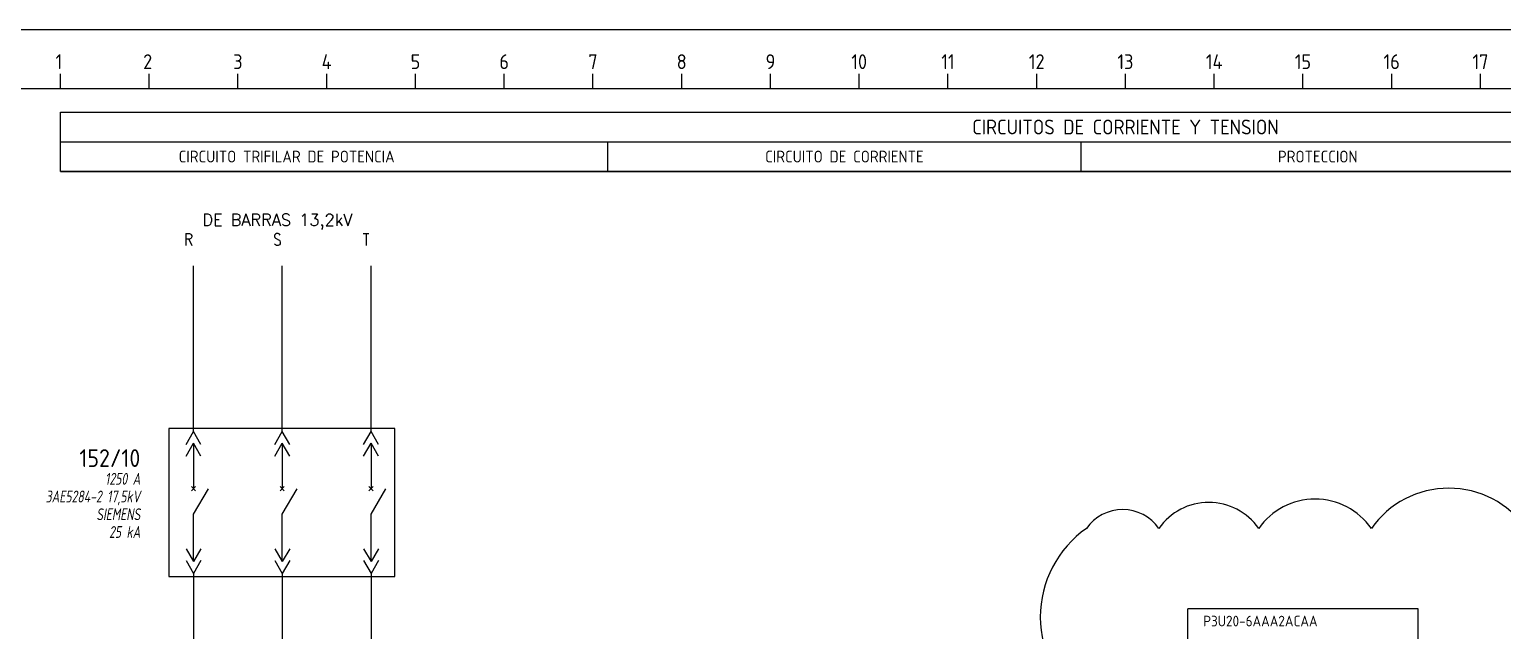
# Model space of a CAD drawing. Header units: millimetres. Extents: x 2272 to 7312, y -3839 to -3184.
# Drawn here: x 2723.8 to 2972.7, y -3297.2 to -3195.6 of the extents above; entities that cross this region are included whole.
import ezdxf
from ezdxf.enums import TextEntityAlignment as Align

# ---------------------------------------------------------------- set-up
doc = ezdxf.new("R2010")
doc.units = ezdxf.units.MM
for name, color, linetype in [('AUXILIAR', 30, 'Continuous'), ('COTAS', 3, 'Continuous'), ('PRINCIPAL', 6, 'Continuous'), ('TEXTO', 3, 'Continuous'), ('TEXTOS', 3, 'Continuous')]:
    doc.layers.add(name, color=color, linetype=linetype)
doc.styles.add('ROMANS', font='isocp3.shx')
doc.styles.add('style1', font='arial.ttf', dxfattribs={"height": 1})
doc.styles.add('style2', font='romab___.ttf', dxfattribs={"height": 1})

# ---------------------------------------------------------------- blocks, each defined once
blk = doc.blocks.new('A3-Funcional')
at = {"color": 1, "linetype": 'Continuous'}
blk.add_line((25, 287), (410, 287), dxfattribs=at)
at = {"color": 11}
blk.add_lwpolyline([(0, 0), (0, 297), (420, 297), (420, 0)], close=True, dxfattribs=at)
at = {"layer": 'TEXTOS', "color": 3}
for p, q in [((37.5, 287), (37.5, 289.5)), ((52.5, 287), (52.5, 289.5)), ((67.5, 287), (67.5, 289.5)), ((82.5, 287), (82.5, 289.5)), ((97.5, 287), (97.5, 289.5)), ((112.5, 287), (112.5, 289.5)), ((127.5, 287), (127.5, 289.5)), ((142.5, 287), (142.5, 289.5)), ((157.5, 287), (157.5, 289.5)), ((172.5, 287), (172.5, 289.5)), ((187.5, 287), (187.5, 289.5)), ((202.5, 287), (202.5, 289.5)), ((217.5, 287), (217.5, 289.5)), ((232.5, 287), (232.5, 289.5)), ((247.5, 287), (247.5, 289.5)), ((262.5, 287), (262.5, 289.5)), ((277.5, 287), (277.5, 289.5))]:
    blk.add_line(p, q, dxfattribs=at)
at = {"layer": 'TEXTOS', "color": 3, "style": 'ROMANS'}
for s, p in [('1', (37.25, 290.3)), ('2', (52.25, 290.3)), ('3', (67.5, 290.3)), ('4', (82.5, 290.3)), ('5', (97.5, 290.3)), ('6', (112.5, 290.3)), ('7', (127.5, 290.3)), ('8', (142.5, 290.3)), ('9', (157.5, 290.3)), ('10', (172.5, 290.3)), ('11', (187.5, 290.3)), ('12', (202.5, 290.3)), ('13', (217.5, 290.3)), ('14', (232.5, 290.3)), ('15', (247.5, 290.3)), ('16', (262.5, 290.3)), ('17', (277.5, 290.3))]:
    blk.add_text(s, height=2.5, dxfattribs=at).set_placement(p, align=Align.CENTER)
at = {"layer": 'TEXTOS', "color": 7, "linetype": 'Continuous', "style": 'style2', "width": 0.8}
blk.add_attdef('CLIENTE', (295.02, 31.81), '', height=3.5, dxfattribs=at)
at = {"layer": 'TEXTOS', "color": 7, "style": 'style2'}
blk.add_attdef('NºOBRA', text='', height=4, dxfattribs=at).set_placement((380.19, 28), align=Align.CENTER)
at = {"layer": 'TEXTOS', "color": 7, "linetype": 'Continuous', "style": 'style1'}
for tag, p in [('0/0', (403.7, 28)), ('1088-01MP01', (379.98, 18.5)), ('REVCLIENTE', (403.7, 18.5)), ('1088-01MP01', (379.98, 11.43)), ('REV', (403.7, 11.19))]:
    blk.add_attdef(tag, text='', height=2.5, dxfattribs=at).set_placement(p, align=Align.CENTER)
at = {"layer": 'TEXTOS', "style": 'ROMANS'}
for tag, p in [('04/01/01', (204.48, 27.37)), ('NAMEDIB', (224.48, 27.33)), ('FECHREV', (204.48, 20.11)), ('NAMEREV', (224.48, 20.1)), ('FECHAPR', (204.48, 12.61)), ('NAMEAPR', (224.48, 12.6))]:
    blk.add_attdef(tag, text='', height=2, dxfattribs=at).set_placement(p, align=Align.CENTER)
at = {"layer": 'TEXTOS', "color": 7, "style": 'style1'}
blk.add_attdef('OBRA', (295.02, 26.8), '', height=2.5, dxfattribs=at)
at = {"layer": 'TEXTOS', "color": 7, "style": 'style1', "width": 0.85}
for tag, p in [('DESCRIPCION1', (332.01, 20.37)), ('DESCRIPCION2', (332.01, 16.29)), ('DESCRIPCION3', (332.01, 12.18))]:
    blk.add_attdef(tag, text='', height=2.5, dxfattribs=at).set_placement(p, align=Align.CENTER)
blk = doc.blocks.new('*U171')
for p, q in [((-16.25, 21.83), (-15, 24)), ((-13.75, 21.83), (-15, 24)), ((-1.25, 21.83), (0, 24)), ((1.25, 21.83), (0, 24)), ((13.75, 21.83), (15, 24)), ((16.25, 21.83), (15, 24)), ((-16.25, 19.83), (-15, 22)), ((-13.75, 19.83), (-15, 22)), ((-15, 22), (-15, 14.33)), ((-1.25, 19.83), (0, 22)), ((1.25, 19.83), (0, 22)), ((0, 22), (0, 14.33)), ((13.75, 19.83), (15, 22)), ((16.25, 19.83), (15, 22)), ((15, 22), (15, 14.33)), ((-15.35, 13.98), (-14.65, 14.68)), ((-14.65, 13.98), (-15.35, 14.68)), ((-15, 10), (-12.5, 14.33)), ((-0.38, 13.98), (0.33, 14.68)), ((0.33, 13.98), (-0.38, 14.68)), ((0, 10), (2.5, 14.33)), ((14.62, 13.98), (15.33, 14.68)), ((15.33, 13.98), (14.62, 14.68)), ((15, 10), (17.5, 14.33)), ((-15, 2), (-15, 10)), ((0, 2), (0, 10)), ((15, 2), (15, 10)), ((-16.25, 4.17), (-15, 2)), ((-13.75, 4.17), (-15, 2)), ((-1.25, 4.17), (0, 2)), ((1.25, 4.17), (0, 2)), ((13.75, 4.17), (15, 2)), ((16.25, 4.17), (15, 2)), ((-16.25, 2.17), (-15, 0)), ((-13.75, 2.17), (-15, 0)), ((-1.25, 2.17), (0, 0)), ((1.25, 2.17), (0, 0)), ((13.75, 2.17), (15, 0)), ((16.25, 2.17), (15, 0))]:
    blk.add_line(p, q)
at = {"layer": 'AUXILIAR', "color": 4}
blk.add_lwpolyline([(-19.17, -0.5), (19, -0.5), (19, 24.5), (-19.16, 24.51)], close=True, dxfattribs=at)
at = {"style": 'ROMANS'}
blk.add_attdef('152', text='', height=3, dxfattribs=at).set_placement((-24, 18), align=Align.RIGHT)
at = {"layer": 'TEXTO', "style": 'ROMANS', "oblique": 10, "width": 0.8}
for tag, p in [('1250A', (-24, 15)), ('EVOLIS', (-24, 12)), ('MARCA', (-24, 9)), ('25KA', (-24, 6))]:
    blk.add_attdef(tag, text='', height=2, dxfattribs=at).set_placement(p, align=Align.RIGHT)

msp = doc.modelspace()

# ---------------------------------------------------------------- linework, layer by layer
msp.add_lwpolyline([(2902.42, -3279.94, 0.520567), (2902.42, -3309.98, 0.520567), (2902.42, -3326.33, 0.520567), (2902.42, -3353.35, 0.520567), (2904.77, -3381.69, 0.520567), (2930.21, -3381.7, 0.520567), (2946.06, -3381.71, 0.520567), (2975.64, -3381.72, 0.520567), (2996, -3379.57, 0.520567), (2996, -3351.5, 0.520567), (2996, -3330.73, 0.520567), (2996, -3303.55, 0.520567), (2995, -3279.98, 0.520567), (2976.73, -3279.97, 0.520567), (2950.56, -3279.96, 0.520567), (2931.52, -3279.95, 0.520567), (2914.65, -3279.94, 0.520567)], format="xyb", close=True)
at = {"layer": 'AUXILIAR'}
for p, q in [((2958.46, -3293.53), (2919.54, -3293.53)), ((2919.54, -3368.99), (2919.54, -3293.53)), ((2958.46, -3368.99), (2958.46, -3293.53))]:
    msp.add_line(p, q, dxfattribs=at)
at = {"layer": 'COTAS'}
for p, q in [((2729, -3214.56), (3089, -3214.56)), ((2821.5, -3219.56), (2821.5, -3214.56)), ((2901.5, -3219.56), (2901.5, -3214.56)), ((2729, -3219.56), (3089, -3219.56))]:
    msp.add_line(p, q, dxfattribs=at)
msp.add_lwpolyline([(2729, -3209.56), (3089, -3209.56), (3089, -3219.56), (2729, -3219.56)], close=True, dxfattribs=at)
at = {"layer": 'PRINCIPAL'}
for p, q in [((2751.5, -3263.56), (2751.5, -3235.56)), ((2766.5, -3263.56), (2766.5, -3235.56)), ((2781.5, -3263.56), (2781.5, -3235.56)), ((2751.5, -3287.56), (2751.5, -3443.16)), ((2766.5, -3287.56), (2766.5, -3443.16)), ((2781.5, -3287.56), (2781.5, -3443.16))]:
    msp.add_line(p, q, dxfattribs=at)

# ---------------------------------------------------------------- block references
msp.add_blockref('A3-Funcional', (2691.5, -3492.56))
msp.add_blockref('*U171', (2766.5, -3287.56)).add_auto_attribs({'152': '152/10', '1250A': '1250 A', 'EVOLIS': '3AE5284-2 17,5kV', 'MARCA': 'SIEMENS', '25KA': '25 kA'})

# ---------------------------------------------------------------- texts
at = {"char_height": 2, "width": 17.7903, "attachment_point": 8, "style": 'ROMANS'}
for s, insert in [('{\\Fromans|c0;\\W0.8;R}', (2750.67, -3232.08)), ('{\\Fromans|c0;\\W0.8;S}', (2765.67, -3232.08)), ('{\\Fromans|c0;\\W0.8;T}', (2780.67, -3232.08))]:
    msp.add_mtext(s, dxfattribs=dict(at, insert=insert))
at = {"layer": 'COTAS', "attachment_point": 5, "style": 'ROMANS'}
for s, insert, char_height, width in [('{\\Fisocp|c0;CIRCUITOS DE CORRIENTE Y TENSION}', (2909, -3212.06), 2.5, 360), ('{\\Fisocp|c0;CIRCUITO TRIFILAR DE POTENCIA}', (2767.24, -3217.06), 2, 92.5), ('{\\Fisocp|c0;CIRCUITO DE CORRIENTE}', (2861.5, -3217.06), 2, 80), ('{\\Fisocp|c0;PROTECCION}', (2941.5, -3217.06), 2, 80), ('{\\Fromans|c0;DE BARRAS 13,2kV}', (2765.67, -3228.07), 2, 92.5)]:
    msp.add_mtext(s, dxfattribs=dict(at, insert=insert, char_height=char_height, width=width))
at = {"layer": 'TEXTOS', "style": 'ROMANS'}
msp.add_text('P3U20-6AAA2ACAA', height=1.8, dxfattribs=at).set_placement((2922.13, -3296.52))

doc.saveas('drawing.dxf')
